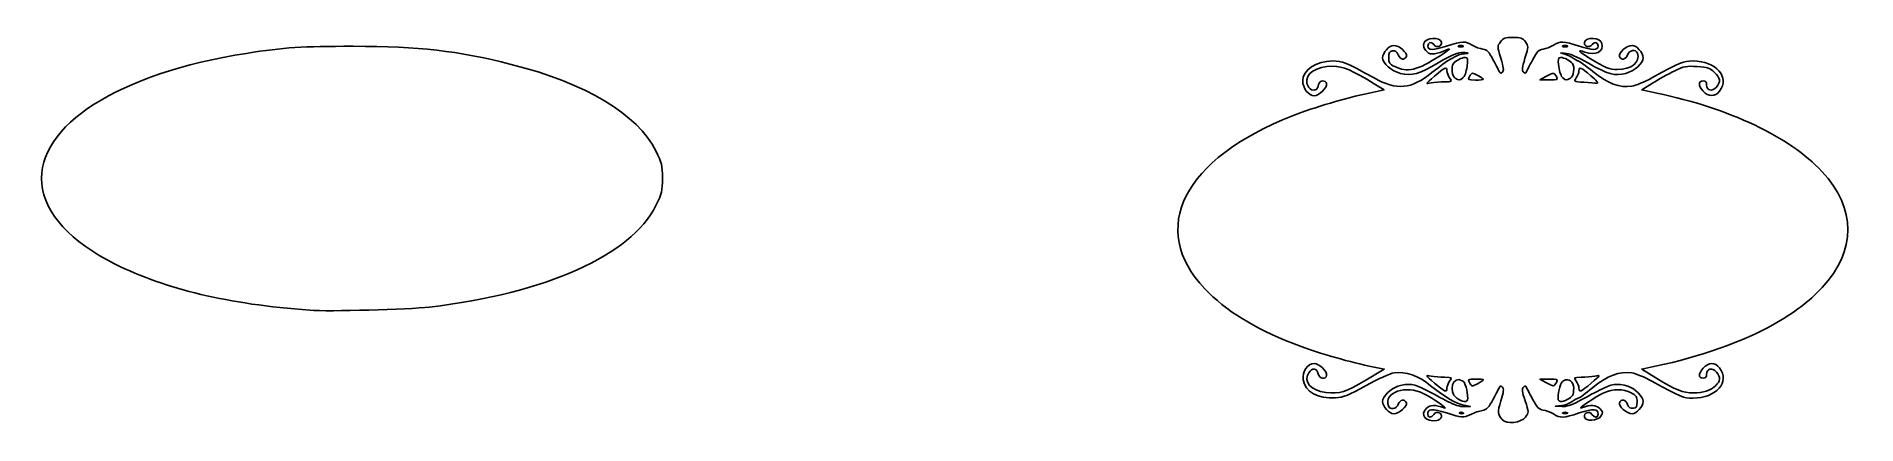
# Model space of a CAD drawing. Header units: centimetres. Extents: x -13.8 to 13.9, y -2.1 to 3.8.
import ezdxf

# ---------------------------------------------------------------- set-up
doc = ezdxf.new("R2010")
doc.units = ezdxf.units.CM
doc.header["$MEASUREMENT"] = 0
doc.layers.add('Layer 1', color=7, linetype='Continuous')

msp = doc.modelspace()

# ---------------------------------------------------------------- linework, layer by layer
at = {"layer": 'Layer 1'}
for points, knots in [([(-9.65729, -0.38129), (-10.90253, -0.2879), (-11.84177, -0.06497), (-12.61929, 0.32175), (-12.61929, 0.32175), (-13.29906, 0.65984), (-13.69414, 1.09204), (-13.73632, 1.54374), (-13.73632, 1.54374), (-13.81888, 2.42791), (-12.56828, 3.2243), (-10.61896, 3.52889), (-10.61896, 3.52889), (-10.03862, 3.61957), (-9.77428, 3.63697), (-8.99583, 3.63569), (-8.99583, 3.63569), (-7.97586, 3.63402), (-7.42279, 3.57092), (-6.58813, 3.36099), (-6.58813, 3.36099), (-5.45662, 3.07639), (-4.66144, 2.60074), (-4.38622, 2.04387), (-4.38622, 2.04387), (-4.29543, 1.86017), (-4.28625, 1.82191), (-4.28625, 1.62719), (-4.28625, 1.62719), (-4.28625, 1.43245), (-4.29543, 1.39421), (-4.38626, 1.21042), (-4.38626, 1.21042), (-4.75853, 0.45719), (-6.063, -0.12701), (-7.83167, -0.33257), (-7.83167, -0.33257), (-8.15677, -0.37036), (-9.37103, -0.40276), (-9.65729, -0.38129)], [0, 0, 0, 0, 0.09090909, 0.09090909, 0.09090909, 0.09090909, 0.18181818, 0.18181818, 0.18181818, 0.18181818, 0.27272727, 0.27272727, 0.27272727, 0.27272727, 0.36363636, 0.36363636, 0.36363636, 0.36363636, 0.45454545, 0.45454545, 0.45454545, 0.45454545, 0.54545455, 0.54545455, 0.54545455, 0.54545455, 0.63636364, 0.63636364, 0.63636364, 0.63636364, 0.72727273, 0.72727273, 0.72727273, 0.72727273, 0.81818182, 0.81818182, 0.81818182, 0.81818182, 1, 1, 1, 1]), ([(8.50234, -2.04511), (8.42809, -1.95877), (8.42663, -1.93817), (8.48201, -1.75886), (8.48201, -1.75886), (8.52461, -1.62094), (8.52979, -1.57434), (8.50511, -1.5512), (8.50511, -1.5512), (8.48486, -1.53221), (8.46938, -1.53098), (8.46257, -1.54781), (8.46257, -1.54781), (8.45668, -1.56236), (8.41352, -1.64571), (8.36666, -1.73302), (8.36666, -1.73302), (8.29772, -1.86148), (8.26631, -1.89453), (8.20208, -1.90624), (8.20208, -1.90624), (8.15843, -1.9142), (8.07844, -1.94099), (8.02434, -1.96578), (8.02434, -1.96578), (7.89953, -2.02294), (7.89787, -2.02285), (7.6538, -1.9449), (7.6538, -1.9449), (7.43709, -1.87569), (7.36865, -1.87949), (7.36865, -1.96075), (7.36865, -1.96075), (7.36865, -2.02259), (7.41798, -2.02585), (7.46112, -1.96685), (7.46112, -1.96685), (7.50158, -1.91152), (7.58768, -1.93962), (7.57538, -2.00414), (7.57538, -2.00414), (7.57052, -2.02965), (7.53866, -2.05448), (7.50459, -2.05933), (7.50459, -2.05933), (7.33609, -2.08328), (7.24495, -1.97578), (7.34713, -1.8736), (7.34713, -1.8736), (7.40086, -1.81987), (7.48066, -1.81762), (7.62, -1.86593), (7.62, -1.86593), (7.69471, -1.89183), (7.45997, -1.73001), (7.30999, -1.65222), (7.30999, -1.65222), (7.03768, -1.51099), (6.68994, -1.63107), (6.76965, -1.83879), (6.76965, -1.83879), (6.79445, -1.90342), (6.89073, -1.88638), (6.91885, -1.8124), (6.91885, -1.8124), (6.94714, -1.738), (7.01794, -1.72433), (7.04257, -1.78851), (7.04257, -1.78851), (7.06271, -1.84099), (6.93034, -1.95561), (6.84801, -1.95697), (6.84801, -1.95697), (6.78354, -1.95803), (6.68073, -1.84384), (6.68073, -1.77117), (6.68073, -1.77117), (6.68073, -1.69375), (6.80246, -1.57258), (6.91374, -1.53924), (6.91374, -1.53924), (7.07786, -1.49007), (7.16505, -1.50178), (7.34562, -1.59722), (7.34562, -1.59722), (7.43832, -1.64622), (7.58431, -1.72361), (7.67003, -1.7692), (7.67003, -1.7692), (7.77096, -1.82287), (7.85955, -1.85076), (7.92138, -1.84833), (7.92138, -1.84833), (7.92138, -1.84833), (8.01688, -1.84457), (8.01688, -1.84457), (8.01688, -1.84457), (8.01688, -1.84457), (7.92427, -1.82848), (7.92427, -1.82848), (7.92427, -1.82848), (7.80772, -1.80823), (7.61204, -1.69393), (7.41276, -1.52969), (7.41276, -1.52969), (7.23185, -1.38059), (7.0246, -1.30788), (6.85598, -1.33435), (6.85598, -1.33435), (6.79597, -1.34377), (6.60422, -1.43082), (6.42986, -1.52778), (6.42986, -1.52778), (6.16633, -1.67433), (6.08757, -1.7059), (5.96303, -1.71491), (5.96303, -1.71491), (5.69713, -1.73414), (5.49668, -1.62159), (5.47238, -1.43941), (5.47238, -1.43941), (5.4554, -1.3121), (5.53667, -1.19063), (5.63881, -1.19063), (5.63881, -1.19063), (5.71439, -1.19063), (5.83997, -1.3124), (5.82808, -1.37415), (5.82808, -1.37415), (5.81492, -1.44246), (5.71934, -1.42381), (5.7018, -1.34951), (5.7018, -1.34951), (5.68071, -1.26015), (5.60886, -1.25214), (5.55573, -1.33323), (5.55573, -1.33323), (5.46782, -1.4674), (5.59066, -1.60904), (5.815, -1.6322), (5.815, -1.6322), (6.03291, -1.65469), (6.11514, -1.62951), (6.42422, -1.44565), (6.42422, -1.44565), (6.42422, -1.44565), (6.70601, -1.27802), (6.70601, -1.27802), (6.70601, -1.27802), (6.70601, -1.27802), (6.47509, -1.2302), (6.47509, -1.2302), (6.47509, -1.2302), (6.11812, -1.15628), (5.64799, -1.01698), (5.30886, -0.88465), (5.30886, -0.88465), (4.72588, -0.65718), (4.291, -0.38682), (3.97351, -0.05451), (3.97351, -0.05451), (3.10297, 0.85667), (3.64723, 1.92962), (5.30886, 2.57799), (5.30886, 2.57799), (5.64775, 2.71022), (6.1181, 2.84961), (6.47434, 2.92338), (6.47434, 2.92338), (6.47434, 2.92338), (6.7045, 2.97104), (6.7045, 2.97104), (6.7045, 2.97104), (6.7045, 2.97104), (6.55371, 3.06482), (6.55371, 3.06482), (6.55371, 3.06482), (6.2256, 3.26889), (6.07339, 3.33375), (5.92263, 3.33375), (5.92263, 3.33375), (5.66716, 3.33375), (5.49659, 3.22035), (5.52914, 3.07214), (5.52914, 3.07214), (5.53951, 3.02492), (5.5687, 2.98521), (5.60044, 2.97513), (5.60044, 2.97513), (5.6615, 2.95575), (5.69236, 2.97934), (5.70618, 3.05594), (5.70618, 3.05594), (5.71759, 3.11917), (5.81632, 3.12852), (5.82808, 3.06748), (5.82808, 3.06748), (5.83997, 3.00573), (5.71439, 2.88396), (5.63881, 2.88396), (5.63881, 2.88396), (5.55315, 2.88396), (5.46365, 2.99873), (5.46365, 3.10856), (5.46365, 3.10856), (5.46365, 3.2781), (5.66689, 3.41313), (5.92209, 3.41313), (5.92209, 3.41313), (6.07065, 3.41313), (6.10949, 3.39709), (6.5506, 3.15363), (6.5506, 3.15363), (6.89988, 2.96085), (7.11224, 2.98076), (7.43191, 3.23623), (7.43191, 3.23623), (7.67932, 3.43395), (7.82604, 3.51853), (7.9277, 3.52203), (7.9277, 3.52203), (7.97761, 3.52375), (7.99532, 3.53065), (7.96793, 3.53771), (7.96793, 3.53771), (7.87413, 3.56187), (7.74453, 3.51697), (7.52739, 3.38509), (7.52739, 3.38509), (7.24781, 3.21528), (7.1204, 3.1794), (6.95193, 3.22303), (6.95193, 3.22303), (6.81707, 3.25796), (6.68073, 3.37854), (6.68073, 3.46289), (6.68073, 3.46289), (6.68073, 3.53692), (6.7829, 3.65137), (6.84801, 3.6503), (6.84801, 3.6503), (6.93034, 3.64894), (7.06271, 3.53433), (7.04257, 3.48185), (7.04257, 3.48185), (7.01769, 3.41702), (6.94703, 3.43163), (6.91816, 3.50756), (6.91816, 3.50756), (6.89919, 3.55745), (6.87648, 3.5733), (6.83282, 3.5671), (6.83282, 3.5671), (6.78408, 3.56017), (6.77333, 3.54191), (6.77333, 3.46604), (6.77333, 3.46604), (6.77333, 3.38666), (6.78655, 3.36683), (6.86594, 3.32718), (6.86594, 3.32718), (7.05665, 3.2319), (7.21113, 3.26891), (7.55767, 3.49289), (7.55767, 3.49289), (7.73533, 3.60772), (7.74223, 3.61906), (7.59762, 3.55865), (7.59762, 3.55865), (7.54538, 3.53682), (7.47316, 3.51896), (7.43714, 3.51896), (7.43714, 3.51896), (7.35971, 3.51896), (7.28951, 3.60675), (7.30859, 3.67971), (7.30859, 3.67971), (7.33256, 3.7714), (7.55843, 3.78644), (7.57538, 3.69747), (7.57538, 3.69747), (7.58803, 3.63111), (7.50129, 3.60525), (7.45918, 3.66283), (7.45918, 3.66283), (7.42296, 3.71237), (7.36865, 3.69825), (7.36865, 3.63929), (7.36865, 3.63929), (7.36865, 3.57319), (7.44921, 3.57289), (7.6538, 3.63823), (7.6538, 3.63823), (7.90048, 3.71702), (7.94009, 3.71852), (8.04727, 3.65317), (8.04727, 3.65317), (8.0931, 3.62523), (8.16453, 3.59848), (8.20602, 3.59373), (8.20602, 3.59373), (8.26777, 3.58667), (8.29692, 3.5563), (8.36666, 3.42635), (8.36666, 3.42635), (8.41352, 3.33904), (8.45668, 3.2557), (8.46257, 3.24115), (8.46257, 3.24115), (8.46938, 3.22432), (8.48486, 3.22555), (8.50511, 3.24453), (8.50511, 3.24453), (8.52979, 3.26767), (8.52439, 3.31498), (8.48105, 3.45529), (8.48105, 3.45529), (8.42608, 3.63326), (8.42599, 3.6373), (8.47523, 3.70326), (8.47523, 3.70326), (8.51778, 3.76025), (8.54628, 3.77031), (8.6651, 3.77031), (8.6651, 3.77031), (8.78393, 3.77031), (8.81243, 3.76025), (8.85497, 3.70326), (8.85497, 3.70326), (8.90422, 3.6373), (8.90412, 3.63326), (8.84915, 3.45529), (8.84915, 3.45529), (8.80582, 3.31498), (8.80042, 3.26767), (8.8251, 3.24453), (8.8251, 3.24453), (8.84534, 3.22555), (8.86082, 3.22432), (8.86764, 3.24115), (8.86764, 3.24115), (8.87353, 3.2557), (8.91669, 3.33904), (8.96355, 3.42635), (8.96355, 3.42635), (9.03329, 3.5563), (9.06244, 3.58667), (9.12419, 3.59373), (9.12419, 3.59373), (9.16567, 3.59848), (9.23711, 3.62523), (9.28294, 3.65317), (9.28294, 3.65317), (9.39012, 3.71852), (9.42973, 3.71702), (9.67641, 3.63823), (9.67641, 3.63823), (9.881, 3.57289), (9.96156, 3.57319), (9.96156, 3.63929), (9.96156, 3.63929), (9.96156, 3.69825), (9.90725, 3.71237), (9.87102, 3.66283), (9.87102, 3.66283), (9.82892, 3.60525), (9.74218, 3.63111), (9.75483, 3.69747), (9.75483, 3.69747), (9.77178, 3.78644), (9.99764, 3.7714), (10.02162, 3.67971), (10.02162, 3.67971), (10.05426, 3.55489), (9.9197, 3.48589), (9.76118, 3.54616), (9.76118, 3.54616), (9.63822, 3.59291), (9.66358, 3.55719), (9.82225, 3.46014), (9.82225, 3.46014), (10.06755, 3.31011), (10.13773, 3.28083), (10.25214, 3.28083), (10.25214, 3.28083), (10.46874, 3.28083), (10.61215, 3.39768), (10.56056, 3.53213), (10.56056, 3.53213), (10.53576, 3.59675), (10.43948, 3.57971), (10.41135, 3.50573), (10.41135, 3.50573), (10.38307, 3.43133), (10.31227, 3.41766), (10.28764, 3.48185), (10.28764, 3.48185), (10.2675, 3.53433), (10.39987, 3.64894), (10.48219, 3.6503), (10.48219, 3.6503), (10.54731, 3.65137), (10.64948, 3.53692), (10.64948, 3.46289), (10.64948, 3.46289), (10.64948, 3.38028), (10.51318, 3.25796), (10.38387, 3.22452), (10.38387, 3.22452), (10.21425, 3.18066), (10.11465, 3.20753), (9.81747, 3.37731), (9.81747, 3.37731), (9.63534, 3.48137), (9.52384, 3.52822), (9.44818, 3.53248), (9.44818, 3.53248), (9.38833, 3.53585), (9.37482, 3.53326), (9.41801, 3.52669), (9.41801, 3.52669), (9.46103, 3.52015), (9.52835, 3.49192), (9.56761, 3.46396), (9.56761, 3.46396), (9.60688, 3.436), (9.6494, 3.41313), (9.66212, 3.41313), (9.66212, 3.41313), (9.67483, 3.41313), (9.77317, 3.34145), (9.88064, 3.25386), (9.88064, 3.25386), (10.1041, 3.07173), (10.29446, 2.99928), (10.47422, 3.02796), (10.47422, 3.02796), (10.53423, 3.03753), (10.67263, 3.09463), (10.78177, 3.15485), (10.78177, 3.15485), (11.22069, 3.39704), (11.2597, 3.41313), (11.40812, 3.41313), (11.40812, 3.41313), (11.75755, 3.41313), (11.9768, 3.16354), (11.81173, 2.95367), (11.81173, 2.95367), (11.74048, 2.8631), (11.64476, 2.86362), (11.56004, 2.95504), (11.56004, 2.95504), (11.48454, 3.0365), (11.48577, 3.10885), (11.56265, 3.10885), (11.56265, 3.10885), (11.60004, 3.10885), (11.61461, 3.09177), (11.61314, 3.04966), (11.61314, 3.04966), (11.61009, 2.962), (11.70506, 2.94093), (11.7657, 3.01582), (11.7657, 3.01582), (11.83296, 3.09888), (11.82567, 3.15358), (11.73587, 3.23961), (11.73587, 3.23961), (11.66988, 3.30283), (11.63008, 3.31613), (11.47325, 3.32735), (11.47325, 3.32735), (11.30594, 3.33932), (11.27255, 3.33282), (11.12108, 3.25877), (11.12108, 3.25877), (11.02905, 3.21378), (10.88002, 3.13061), (10.7899, 3.07397), (10.7899, 3.07397), (10.7899, 3.07397), (10.62605, 2.97097), (10.62605, 2.97097), (10.62605, 2.97097), (10.62605, 2.97097), (10.85605, 2.92334), (10.85605, 2.92334), (10.85605, 2.92334), (11.95655, 2.69546), (12.87914, 2.25817), (13.37131, 1.73116), (13.37131, 1.73116), (13.8983, 1.16687), (13.89878, 0.52698), (13.37264, -0.0364), (13.37264, -0.0364), (13.16562, -0.25807), (12.97373, -0.40337), (12.62127, -0.60531), (12.62127, -0.60531), (12.20566, -0.84343), (11.47623, -1.10159), (10.85634, -1.22995), (10.85634, -1.22995), (10.85634, -1.22995), (10.62665, -1.27751), (10.62665, -1.27751), (10.62665, -1.27751), (10.62665, -1.27751), (10.84312, -1.40969), (10.84312, -1.40969), (10.84312, -1.40969), (11.15144, -1.59795), (11.2527, -1.63918), (11.40843, -1.63984), (11.40843, -1.63984), (11.5667, -1.64051), (11.66976, -1.60723), (11.75411, -1.52821), (11.75411, -1.52821), (11.82615, -1.46073), (11.8295, -1.40127), (11.7657, -1.32249), (11.7657, -1.32249), (11.70506, -1.2476), (11.61009, -1.26867), (11.61314, -1.35633), (11.61314, -1.35633), (11.61461, -1.39844), (11.60004, -1.41552), (11.56265, -1.41552), (11.56265, -1.41552), (11.48545, -1.41552), (11.48554, -1.34643), (11.56284, -1.26339), (11.56284, -1.26339), (11.64878, -1.17107), (11.74062, -1.16994), (11.81173, -1.26034), (11.81173, -1.26034), (11.97851, -1.47237), (11.76116, -1.71979), (11.40812, -1.71979), (11.40812, -1.71979), (11.2597, -1.71979), (11.22069, -1.70371), (10.78177, -1.46152), (10.78177, -1.46152), (10.67263, -1.4013), (10.53423, -1.3442), (10.47422, -1.33462), (10.47422, -1.33462), (10.29378, -1.30584), (10.10018, -1.37936), (9.87783, -1.56109), (9.87783, -1.56109), (9.77109, -1.64834), (9.67368, -1.71974), (9.66138, -1.71976), (9.66138, -1.71976), (9.64907, -1.71978), (9.60688, -1.74267), (9.56761, -1.77063), (9.56761, -1.77063), (9.52835, -1.79858), (9.45507, -1.82644), (9.40478, -1.83254), (9.40478, -1.83254), (9.40478, -1.83254), (9.31333, -1.84361), (9.31333, -1.84361), (9.31333, -1.84361), (9.31333, -1.84361), (9.40882, -1.84785), (9.40882, -1.84785), (9.40882, -1.84785), (9.47132, -1.85062), (9.55817, -1.82345), (9.66018, -1.7692), (9.66018, -1.7692), (9.7459, -1.72361), (9.89189, -1.64622), (9.98459, -1.59722), (9.98459, -1.59722), (10.16515, -1.50178), (10.25235, -1.49007), (10.41647, -1.53924), (10.41647, -1.53924), (10.52775, -1.57258), (10.64948, -1.69375), (10.64948, -1.77117), (10.64948, -1.77117), (10.64948, -1.84384), (10.54667, -1.95803), (10.48219, -1.95697), (10.48219, -1.95697), (10.39987, -1.95561), (10.2675, -1.84099), (10.28764, -1.78851), (10.28764, -1.78851), (10.31252, -1.72369), (10.38318, -1.73829), (10.41205, -1.81423), (10.41205, -1.81423), (10.43102, -1.86412), (10.45373, -1.87996), (10.49739, -1.87376), (10.49739, -1.87376), (10.54567, -1.8669), (10.55688, -1.84846), (10.55688, -1.77585), (10.55688, -1.77585), (10.55688, -1.70078), (10.54204, -1.67843), (10.46468, -1.63694), (10.46468, -1.63694), (10.34761, -1.57415), (10.19063, -1.57476), (10.05017, -1.63853), (10.05017, -1.63853), (9.92754, -1.69421), (9.62719, -1.89532), (9.71021, -1.86617), (9.71021, -1.86617), (9.85176, -1.81645), (9.9291, -1.81962), (9.98698, -1.8775), (9.98698, -1.8775), (10.03924, -1.92976), (10.04113, -1.94089), (10.00658, -1.99293), (10.00658, -1.99293), (9.95665, -2.06812), (9.76885, -2.07649), (9.75492, -2.00414), (9.75492, -2.00414), (9.74249, -1.93961), (9.82861, -1.91149), (9.86909, -1.96685), (9.86909, -1.96685), (9.91223, -2.02585), (9.96156, -2.02259), (9.96156, -1.96075), (9.96156, -1.96075), (9.96156, -1.87949), (9.89312, -1.87569), (9.67641, -1.9449), (9.67641, -1.9449), (9.42973, -2.02368), (9.39012, -2.02519), (9.28294, -1.95983), (9.28294, -1.95983), (9.23711, -1.93189), (9.16567, -1.90515), (9.12419, -1.9004), (9.12419, -1.9004), (9.06244, -1.89334), (9.03329, -1.86297), (8.96355, -1.73302), (8.96355, -1.73302), (8.91669, -1.64571), (8.87353, -1.56236), (8.86764, -1.54781), (8.86764, -1.54781), (8.8609, -1.53116), (8.8448, -1.53275), (8.82422, -1.55208), (8.82422, -1.55208), (8.79837, -1.57635), (8.80388, -1.61994), (8.85046, -1.75991), (8.85046, -1.75991), (8.90926, -1.93662), (8.90928, -1.9372), (8.85733, -2.00701), (8.85733, -2.00701), (8.78973, -2.09787), (8.56816, -2.12165), (8.50234, -2.04511)], [0, 0, 0, 0, 0.00584795, 0.00584795, 0.00584795, 0.00584795, 0.01169591, 0.01169591, 0.01169591, 0.01169591, 0.01754386, 0.01754386, 0.01754386, 0.01754386, 0.02339181, 0.02339181, 0.02339181, 0.02339181, 0.02923977, 0.02923977, 0.02923977, 0.02923977, 0.03508772, 0.03508772, 0.03508772, 0.03508772, 0.04093567, 0.04093567, 0.04093567, 0.04093567, 0.04678363, 0.04678363, 0.04678363, 0.04678363, 0.05263158, 0.05263158, 0.05263158, 0.05263158, 0.05847953, 0.05847953, 0.05847953, 0.05847953, 0.06432749, 0.06432749, 0.06432749, 0.06432749, 0.07017544, 0.07017544, 0.07017544, 0.07017544, 0.07602339, 0.07602339, 0.07602339, 0.07602339, 0.08187135, 0.08187135, 0.08187135, 0.08187135, 0.0877193, 0.0877193, 0.0877193, 0.0877193, 0.09356725, 0.09356725, 0.09356725, 0.09356725, 0.0994152, 0.0994152, 0.0994152, 0.0994152, 0.10526316, 0.10526316, 0.10526316, 0.10526316, 0.11111111, 0.11111111, 0.11111111, 0.11111111, 0.11695906, 0.11695906, 0.11695906, 0.11695906, 0.12280702, 0.12280702, 0.12280702, 0.12280702, 0.12865497, 0.12865497, 0.12865497, 0.12865497, 0.13450292, 0.13450292, 0.13450292, 0.13450292, 0.14035088, 0.14035088, 0.14035088, 0.14035088, 0.14619883, 0.14619883, 0.14619883, 0.14619883, 0.15204678, 0.15204678, 0.15204678, 0.15204678, 0.15789474, 0.15789474, 0.15789474, 0.15789474, 0.16374269, 0.16374269, 0.16374269, 0.16374269, 0.16959064, 0.16959064, 0.16959064, 0.16959064, 0.1754386, 0.1754386, 0.1754386, 0.1754386, 0.18128655, 0.18128655, 0.18128655, 0.18128655, 0.1871345, 0.1871345, 0.1871345, 0.1871345, 0.19298246, 0.19298246, 0.19298246, 0.19298246, 0.19883041, 0.19883041, 0.19883041, 0.19883041, 0.20467836, 0.20467836, 0.20467836, 0.20467836, 0.21052632, 0.21052632, 0.21052632, 0.21052632, 0.21637427, 0.21637427, 0.21637427, 0.21637427, 0.22222222, 0.22222222, 0.22222222, 0.22222222, 0.22807018, 0.22807018, 0.22807018, 0.22807018, 0.23391813, 0.23391813, 0.23391813, 0.23391813, 0.23976608, 0.23976608, 0.23976608, 0.23976608, 0.24561404, 0.24561404, 0.24561404, 0.24561404, 0.25146199, 0.25146199, 0.25146199, 0.25146199, 0.25730994, 0.25730994, 0.25730994, 0.25730994, 0.26315789, 0.26315789, 0.26315789, 0.26315789, 0.26900585, 0.26900585, 0.26900585, 0.26900585, 0.2748538, 0.2748538, 0.2748538, 0.2748538, 0.28070175, 0.28070175, 0.28070175, 0.28070175, 0.28654971, 0.28654971, 0.28654971, 0.28654971, 0.29239766, 0.29239766, 0.29239766, 0.29239766, 0.29824561, 0.29824561, 0.29824561, 0.29824561, 0.30409357, 0.30409357, 0.30409357, 0.30409357, 0.30994152, 0.30994152, 0.30994152, 0.30994152, 0.31578947, 0.31578947, 0.31578947, 0.31578947, 0.32163743, 0.32163743, 0.32163743, 0.32163743, 0.32748538, 0.32748538, 0.32748538, 0.32748538, 0.33333333, 0.33333333, 0.33333333, 0.33333333, 0.33918129, 0.33918129, 0.33918129, 0.33918129, 0.34502924, 0.34502924, 0.34502924, 0.34502924, 0.35087719, 0.35087719, 0.35087719, 0.35087719, 0.35672515, 0.35672515, 0.35672515, 0.35672515, 0.3625731, 0.3625731, 0.3625731, 0.3625731, 0.36842105, 0.36842105, 0.36842105, 0.36842105, 0.37426901, 0.37426901, 0.37426901, 0.37426901, 0.38011696, 0.38011696, 0.38011696, 0.38011696, 0.38596491, 0.38596491, 0.38596491, 0.38596491, 0.39181287, 0.39181287, 0.39181287, 0.39181287, 0.39766082, 0.39766082, 0.39766082, 0.39766082, 0.40350877, 0.40350877, 0.40350877, 0.40350877, 0.40935673, 0.40935673, 0.40935673, 0.40935673, 0.41520468, 0.41520468, 0.41520468, 0.41520468, 0.42105263, 0.42105263, 0.42105263, 0.42105263, 0.42690058, 0.42690058, 0.42690058, 0.42690058, 0.43274854, 0.43274854, 0.43274854, 0.43274854, 0.43859649, 0.43859649, 0.43859649, 0.43859649, 0.44444444, 0.44444444, 0.44444444, 0.44444444, 0.4502924, 0.4502924, 0.4502924, 0.4502924, 0.45614035, 0.45614035, 0.45614035, 0.45614035, 0.4619883, 0.4619883, 0.4619883, 0.4619883, 0.46783626, 0.46783626, 0.46783626, 0.46783626, 0.47368421, 0.47368421, 0.47368421, 0.47368421, 0.47953216, 0.47953216, 0.47953216, 0.47953216, 0.48538012, 0.48538012, 0.48538012, 0.48538012, 0.49122807, 0.49122807, 0.49122807, 0.49122807, 0.49707602, 0.49707602, 0.49707602, 0.49707602, 0.50292398, 0.50292398, 0.50292398, 0.50292398, 0.50877193, 0.50877193, 0.50877193, 0.50877193, 0.51461988, 0.51461988, 0.51461988, 0.51461988, 0.52046784, 0.52046784, 0.52046784, 0.52046784, 0.52631579, 0.52631579, 0.52631579, 0.52631579, 0.53216374, 0.53216374, 0.53216374, 0.53216374, 0.5380117, 0.5380117, 0.5380117, 0.5380117, 0.54385965, 0.54385965, 0.54385965, 0.54385965, 0.5497076, 0.5497076, 0.5497076, 0.5497076, 0.55555556, 0.55555556, 0.55555556, 0.55555556, 0.56140351, 0.56140351, 0.56140351, 0.56140351, 0.56725146, 0.56725146, 0.56725146, 0.56725146, 0.57309942, 0.57309942, 0.57309942, 0.57309942, 0.57894737, 0.57894737, 0.57894737, 0.57894737, 0.58479532, 0.58479532, 0.58479532, 0.58479532, 0.59064327, 0.59064327, 0.59064327, 0.59064327, 0.59649123, 0.59649123, 0.59649123, 0.59649123, 0.60233918, 0.60233918, 0.60233918, 0.60233918, 0.60818713, 0.60818713, 0.60818713, 0.60818713, 0.61403509, 0.61403509, 0.61403509, 0.61403509, 0.61988304, 0.61988304, 0.61988304, 0.61988304, 0.62573099, 0.62573099, 0.62573099, 0.62573099, 0.63157895, 0.63157895, 0.63157895, 0.63157895, 0.6374269, 0.6374269, 0.6374269, 0.6374269, 0.64327485, 0.64327485, 0.64327485, 0.64327485, 0.64912281, 0.64912281, 0.64912281, 0.64912281, 0.65497076, 0.65497076, 0.65497076, 0.65497076, 0.66081871, 0.66081871, 0.66081871, 0.66081871, 0.66666667, 0.66666667, 0.66666667, 0.66666667, 0.67251462, 0.67251462, 0.67251462, 0.67251462, 0.67836257, 0.67836257, 0.67836257, 0.67836257, 0.68421053, 0.68421053, 0.68421053, 0.68421053, 0.69005848, 0.69005848, 0.69005848, 0.69005848, 0.69590643, 0.69590643, 0.69590643, 0.69590643, 0.70175439, 0.70175439, 0.70175439, 0.70175439, 0.70760234, 0.70760234, 0.70760234, 0.70760234, 0.71345029, 0.71345029, 0.71345029, 0.71345029, 0.71929825, 0.71929825, 0.71929825, 0.71929825, 0.7251462, 0.7251462, 0.7251462, 0.7251462, 0.73099415, 0.73099415, 0.73099415, 0.73099415, 0.73684211, 0.73684211, 0.73684211, 0.73684211, 0.74269006, 0.74269006, 0.74269006, 0.74269006, 0.74853801, 0.74853801, 0.74853801, 0.74853801, 0.75438596, 0.75438596, 0.75438596, 0.75438596, 0.76023392, 0.76023392, 0.76023392, 0.76023392, 0.76608187, 0.76608187, 0.76608187, 0.76608187, 0.77192982, 0.77192982, 0.77192982, 0.77192982, 0.77777778, 0.77777778, 0.77777778, 0.77777778, 0.78362573, 0.78362573, 0.78362573, 0.78362573, 0.78947368, 0.78947368, 0.78947368, 0.78947368, 0.79532164, 0.79532164, 0.79532164, 0.79532164, 0.80116959, 0.80116959, 0.80116959, 0.80116959, 0.80701754, 0.80701754, 0.80701754, 0.80701754, 0.8128655, 0.8128655, 0.8128655, 0.8128655, 0.81871345, 0.81871345, 0.81871345, 0.81871345, 0.8245614, 0.8245614, 0.8245614, 0.8245614, 0.83040936, 0.83040936, 0.83040936, 0.83040936, 0.83625731, 0.83625731, 0.83625731, 0.83625731, 0.84210526, 0.84210526, 0.84210526, 0.84210526, 0.84795322, 0.84795322, 0.84795322, 0.84795322, 0.85380117, 0.85380117, 0.85380117, 0.85380117, 0.85964912, 0.85964912, 0.85964912, 0.85964912, 0.86549708, 0.86549708, 0.86549708, 0.86549708, 0.87134503, 0.87134503, 0.87134503, 0.87134503, 0.87719298, 0.87719298, 0.87719298, 0.87719298, 0.88304094, 0.88304094, 0.88304094, 0.88304094, 0.88888889, 0.88888889, 0.88888889, 0.88888889, 0.89473684, 0.89473684, 0.89473684, 0.89473684, 0.9005848, 0.9005848, 0.9005848, 0.9005848, 0.90643275, 0.90643275, 0.90643275, 0.90643275, 0.9122807, 0.9122807, 0.9122807, 0.9122807, 0.91812865, 0.91812865, 0.91812865, 0.91812865, 0.92397661, 0.92397661, 0.92397661, 0.92397661, 0.92982456, 0.92982456, 0.92982456, 0.92982456, 0.93567251, 0.93567251, 0.93567251, 0.93567251, 0.94152047, 0.94152047, 0.94152047, 0.94152047, 0.94736842, 0.94736842, 0.94736842, 0.94736842, 0.95321637, 0.95321637, 0.95321637, 0.95321637, 0.95906433, 0.95906433, 0.95906433, 0.95906433, 0.96491228, 0.96491228, 0.96491228, 0.96491228, 0.97076023, 0.97076023, 0.97076023, 0.97076023, 0.97660819, 0.97660819, 0.97660819, 0.97660819, 0.98245614, 0.98245614, 0.98245614, 0.98245614, 0.98830409, 0.98830409, 0.98830409, 0.98830409, 1, 1, 1, 1]), ([(7.90443, 3.64231), (7.88624, 3.64965), (7.85647, 3.64965), (7.83828, 3.64231), (7.83828, 3.64231), (7.82009, 3.63497), (7.83497, 3.62897), (7.87135, 3.62897), (7.87135, 3.62897), (7.90773, 3.62897), (7.92262, 3.63497), (7.90443, 3.64231)], [0, 0, 0, 0, 0.25, 0.25, 0.25, 0.25, 0.5, 0.5, 0.5, 0.5, 1, 1, 1, 1]), ([(9.49193, 3.64231), (9.47374, 3.64965), (9.44397, 3.64965), (9.42578, 3.64231), (9.42578, 3.64231), (9.40759, 3.63497), (9.42247, 3.62897), (9.45885, 3.62897), (9.45885, 3.62897), (9.49523, 3.62897), (9.51012, 3.63497), (9.49193, 3.64231)], [0, 0, 0, 0, 0.25, 0.25, 0.25, 0.25, 0.5, 0.5, 0.5, 0.5, 1, 1, 1, 1]), ([(7.62481, 3.09563), (7.74069, 3.09563), (7.74158, 3.09631), (7.70088, 3.15443), (7.70088, 3.15443), (7.67822, 3.18677), (7.65969, 3.2344), (7.65969, 3.26026), (7.65969, 3.26026), (7.65969, 3.33093), (7.63049, 3.31899), (7.4729, 3.18391), (7.4729, 3.18391), (7.32896, 3.06053), (7.32896, 3.06053), (7.41826, 3.07808), (7.41826, 3.07808), (7.46737, 3.08773), (7.56032, 3.09563), (7.62481, 3.09563)], [0, 0, 0, 0, 0.16666667, 0.16666667, 0.16666667, 0.16666667, 0.33333333, 0.33333333, 0.33333333, 0.33333333, 0.5, 0.5, 0.5, 0.5, 0.66666667, 0.66666667, 0.66666667, 0.66666667, 1, 1, 1, 1]), ([(7.90479, 3.15516), (7.93002, 3.17432), (7.95584, 3.24665), (7.96617, 3.32714), (7.96617, 3.32714), (7.98157, 3.44707), (7.97788, 3.46604), (7.93917, 3.46604), (7.93917, 3.46604), (7.88534, 3.46604), (7.7863, 3.41651), (7.75931, 3.37609), (7.75931, 3.37609), (7.72156, 3.31956), (7.73788, 3.17832), (7.78536, 3.15066), (7.78536, 3.15066), (7.84555, 3.11561), (7.85309, 3.11589), (7.90479, 3.15516)], [0, 0, 0, 0, 0.16666667, 0.16666667, 0.16666667, 0.16666667, 0.33333333, 0.33333333, 0.33333333, 0.33333333, 0.5, 0.5, 0.5, 0.5, 0.66666667, 0.66666667, 0.66666667, 0.66666667, 1, 1, 1, 1]), ([(9.53997, 3.14947), (9.59225, 3.17745), (9.61114, 3.31583), (9.5709, 3.37609), (9.5709, 3.37609), (9.54391, 3.41651), (9.44487, 3.46604), (9.39104, 3.46604), (9.39104, 3.46604), (9.35233, 3.46604), (9.34864, 3.44707), (9.36403, 3.32714), (9.36403, 3.32714), (9.37437, 3.24665), (9.40018, 3.17432), (9.42542, 3.15516), (9.42542, 3.15516), (9.47797, 3.11524), (9.47618, 3.11533), (9.53997, 3.14947)], [0, 0, 0, 0, 0.16666667, 0.16666667, 0.16666667, 0.16666667, 0.33333333, 0.33333333, 0.33333333, 0.33333333, 0.5, 0.5, 0.5, 0.5, 0.66666667, 0.66666667, 0.66666667, 0.66666667, 1, 1, 1, 1]), ([(9.85286, 3.18823), (9.69961, 3.31904), (9.67052, 3.33053), (9.67052, 3.26026), (9.67052, 3.26026), (9.67052, 3.2344), (9.65241, 3.18737), (9.63027, 3.15577), (9.63027, 3.15577), (9.59051, 3.099), (9.59189, 3.09818), (9.74272, 3.08874), (9.74272, 3.08874), (9.8267, 3.08348), (9.91722, 3.07692), (9.94388, 3.07417), (9.94388, 3.07417), (9.97393, 3.07107), (9.93936, 3.11439), (9.85286, 3.18823)], [0, 0, 0, 0, 0.16666667, 0.16666667, 0.16666667, 0.16666667, 0.33333333, 0.33333333, 0.33333333, 0.33333333, 0.5, 0.5, 0.5, 0.5, 0.66666667, 0.66666667, 0.66666667, 0.66666667, 1, 1, 1, 1]), ([(8.21531, 3.13463), (8.21531, 3.14771), (8.06937, 3.22792), (8.04558, 3.22792), (8.04558, 3.22792), (8.03809, 3.22792), (8.01922, 3.2041), (8.00365, 3.175), (8.00365, 3.175), (7.97726, 3.1257), (7.98352, 3.12208), (8.09532, 3.12208), (8.09532, 3.12208), (8.16132, 3.12208), (8.21531, 3.12773), (8.21531, 3.13463)], [0, 0, 0, 0, 0.2, 0.2, 0.2, 0.2, 0.4, 0.4, 0.4, 0.4, 0.6, 0.6, 0.6, 0.6, 1, 1, 1, 1]), ([(9.32656, 3.175), (9.29226, 3.2391), (9.28489, 3.2391), (9.16781, 3.175), (9.16781, 3.175), (9.16781, 3.175), (9.07521, 3.1243), (9.07521, 3.1243), (9.07521, 3.1243), (9.07521, 3.1243), (9.21505, 3.12319), (9.21505, 3.12319), (9.21505, 3.12319), (9.34682, 3.12215), (9.35325, 3.12513), (9.32656, 3.175)], [0, 0, 0, 0, 0.2, 0.2, 0.2, 0.2, 0.4, 0.4, 0.4, 0.4, 0.6, 0.6, 0.6, 0.6, 1, 1, 1, 1]), ([(7.65969, -1.56693), (7.65969, -1.54106), (7.67822, -1.49344), (7.70088, -1.4611), (7.70088, -1.4611), (7.74158, -1.40298), (7.74069, -1.40229), (7.62481, -1.40229), (7.62481, -1.40229), (7.56032, -1.40229), (7.46737, -1.39439), (7.41826, -1.38474), (7.41826, -1.38474), (7.32896, -1.3672), (7.32896, -1.3672), (7.4729, -1.49058), (7.4729, -1.49058), (7.63049, -1.62566), (7.65969, -1.6376), (7.65969, -1.56693)], [0, 0, 0, 0, 0.16666667, 0.16666667, 0.16666667, 0.16666667, 0.33333333, 0.33333333, 0.33333333, 0.33333333, 0.5, 0.5, 0.5, 0.5, 0.66666667, 0.66666667, 0.66666667, 0.66666667, 1, 1, 1, 1]), ([(7.9769, -1.72641), (7.9761, -1.59973), (7.93901, -1.47726), (7.89419, -1.45327), (7.89419, -1.45327), (7.74949, -1.37583), (7.67345, -1.61142), (7.80878, -1.71787), (7.80878, -1.71787), (7.89473, -1.78548), (7.97729, -1.78967), (7.9769, -1.72641)], [0, 0, 0, 0, 0.25, 0.25, 0.25, 0.25, 0.5, 0.5, 0.5, 0.5, 1, 1, 1, 1]), ([(9.85731, -1.49058), (10.00125, -1.3672), (10.00125, -1.3672), (9.91195, -1.38474), (9.91195, -1.38474), (9.86284, -1.39439), (9.76989, -1.40229), (9.7054, -1.40229), (9.7054, -1.40229), (9.58952, -1.40229), (9.58863, -1.40298), (9.62933, -1.4611), (9.62933, -1.4611), (9.65199, -1.49344), (9.67052, -1.54106), (9.67052, -1.56693), (9.67052, -1.56693), (9.67052, -1.6376), (9.69972, -1.62566), (9.85731, -1.49058)], [0, 0, 0, 0, 0.16666667, 0.16666667, 0.16666667, 0.16666667, 0.33333333, 0.33333333, 0.33333333, 0.33333333, 0.5, 0.5, 0.5, 0.5, 0.66666667, 0.66666667, 0.66666667, 0.66666667, 1, 1, 1, 1]), ([(8.13725, -1.49422), (8.18019, -1.47201), (8.21531, -1.4482), (8.21531, -1.4413), (8.21531, -1.4413), (8.21531, -1.4344), (8.16132, -1.42875), (8.09532, -1.42875), (8.09532, -1.42875), (7.98352, -1.42875), (7.97726, -1.43237), (8.00365, -1.48167), (8.00365, -1.48167), (8.03762, -1.54514), (8.0386, -1.54523), (8.13725, -1.49422)], [0, 0, 0, 0, 0.2, 0.2, 0.2, 0.2, 0.4, 0.4, 0.4, 0.4, 0.6, 0.6, 0.6, 0.6, 1, 1, 1, 1]), ([(9.32656, -1.48167), (9.35325, -1.4318), (9.34682, -1.42881), (9.21505, -1.42986), (9.21505, -1.42986), (9.21505, -1.42986), (9.07521, -1.43097), (9.07521, -1.43097), (9.07521, -1.43097), (9.07521, -1.43097), (9.16781, -1.48167), (9.16781, -1.48167), (9.16781, -1.48167), (9.28489, -1.54576), (9.29226, -1.54576), (9.32656, -1.48167)], [0, 0, 0, 0, 0.2, 0.2, 0.2, 0.2, 0.4, 0.4, 0.4, 0.4, 0.6, 0.6, 0.6, 0.6, 1, 1, 1, 1]), ([(9.49367, -1.74229), (9.57207, -1.70102), (9.59027, -1.66846), (9.59074, -1.56859), (9.59074, -1.56859), (9.59122, -1.46749), (9.51526, -1.41086), (9.43602, -1.45327), (9.43602, -1.45327), (9.3912, -1.47726), (9.35411, -1.59973), (9.35331, -1.72641), (9.35331, -1.72641), (9.35298, -1.77971), (9.41026, -1.78619), (9.49367, -1.74229)], [0, 0, 0, 0, 0.2, 0.2, 0.2, 0.2, 0.4, 0.4, 0.4, 0.4, 0.6, 0.6, 0.6, 0.6, 1, 1, 1, 1]), ([(7.90277, -1.93984), (7.88367, -1.9322), (7.86085, -1.93314), (7.85206, -1.94193), (7.85206, -1.94193), (7.84327, -1.95072), (7.8589, -1.95698), (7.88679, -1.95583), (7.88679, -1.95583), (7.91761, -1.95456), (7.92388, -1.94829), (7.90277, -1.93984)], [0, 0, 0, 0, 0.25, 0.25, 0.25, 0.25, 0.5, 0.5, 0.5, 0.5, 1, 1, 1, 1]), ([(9.49193, -1.94039), (9.47374, -1.93305), (9.44397, -1.93305), (9.42578, -1.94039), (9.42578, -1.94039), (9.40759, -1.94773), (9.42247, -1.95374), (9.45885, -1.95374), (9.45885, -1.95374), (9.49523, -1.95374), (9.51012, -1.94773), (9.49193, -1.94039)], [0, 0, 0, 0, 0.25, 0.25, 0.25, 0.25, 0.5, 0.5, 0.5, 0.5, 1, 1, 1, 1])]:
    msp.add_open_spline(points, degree=3, knots=knots, dxfattribs=at)

doc.saveas('drawing.dxf')
